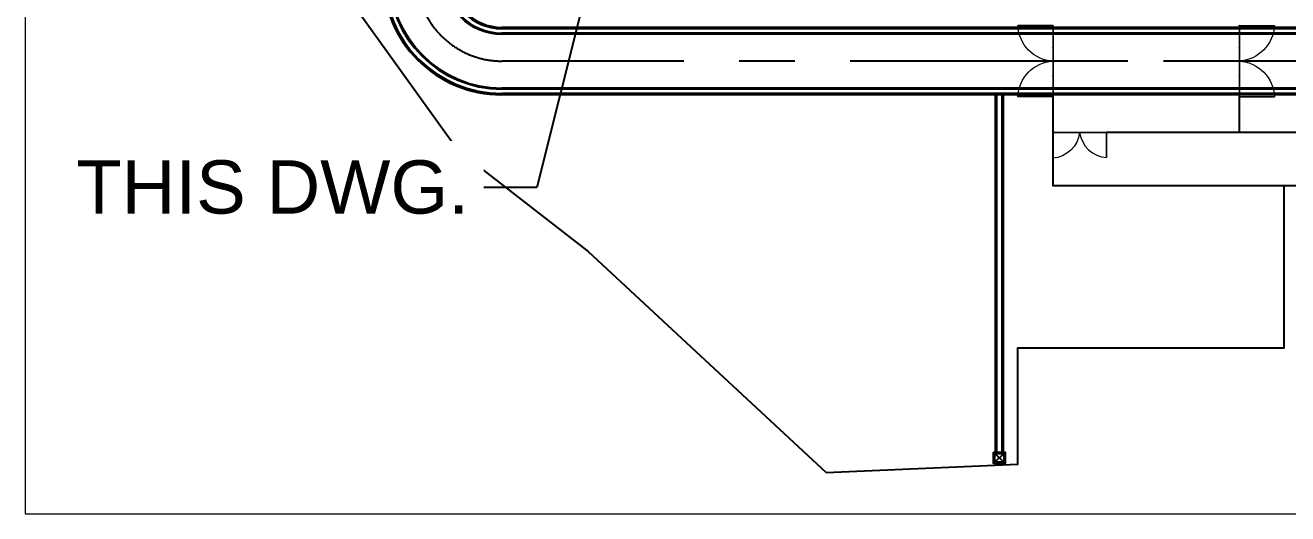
# Model space of a CAD drawing. Header units: millimetres. Extents: x 63700 to 182600, y -289551 to -205451.
# Drawn here: x 112010 to 119119, y -214040 to -211289 of the extents above; entities that cross this region are included whole.
import ezdxf

# ---------------------------------------------------------------- set-up
doc = ezdxf.new("R2010")
doc.units = ezdxf.units.MM
doc.header["$LTSCALE"] = 50
doc.set_wipeout_variables(frame=1)
doc.linetypes.add('CENTER', pattern=[2, 1.25, -0.25, 0.25, -0.25])
for name, color, linetype in [('C_BLOCK', 7, 'Continuous'), ('C_CEN', 1, 'CENTER'), ('DIM-SCALE', 7, 'Continuous'), ('GATE', 7, 'Continuous'), ('SITE BOUNDARY-AP', 4, 'xxx')]:
    doc.layers.add(name, color=color, linetype=linetype)
for name, color, linetype, lineweight in [('DITCH', 7, 'Continuous', 0), ('ROAD', 4, 'Continuous', 0), ('TAN-TIT', 30, 'Continuous', 0)]:
    doc.layers.add(name, color=color, linetype=linetype, lineweight=lineweight)
doc.styles.add('Arial', font='arial.ttf')
doc.styles.get("Standard").update_dxf_attribs({"font": 'romans.shx', "width": 0.75, "bigfont": 'whgtxt.shx'})
doc.styles.add('돋움', font='')
doc.styles.get('돋움').set_extended_font_data('Dotum')
doc.linetypes.add('xxx', pattern='A,0.25,-0.022286,["xxx",Standard,S=0.1,R=0,X=0,Y=-0.035957],-0.221744', length=0.49403)
doc.dimstyles.new('일반도면_0050', dxfattribs={"dimscale": 50, "dimtxt": 3, "dimasz": 3, "dimexe": 1, "dimexo": 2, "dimgap": 1.25, "dimtad": 1, "dimdec": 0, "dimzin": 0, "dimdsep": 46, "dimtxsty": '돋움', "dimcen": -5, "dimclrd": 1, "dimclre": 1, "dimclrt": 7, "dimadec": 8, "dimazin": 0, "dimtfac": 1, "dimtdec": 4, "dimtix": 1, "dimtmove": 2, "dimatfit": 3, "dimfxl": 1, "dimtolj": 1, "dimtzin": 0, "dimarcsym": 0})

# ---------------------------------------------------------------- blocks, each defined once
blk = doc.blocks.new('KEY PLAN_NEW')
at = {"layer": 'C_CEN', "color": 253, "linetype": 'CENTER', "lineweight": -3, "ltscale": 10}
for p, q in [((-1475.3, -2063.9), (-2885.3, -2063.9)), ((-769.9, -2063.9), (-1475.3, -2063.9))]:
    blk.add_line(p, q, dxfattribs=at)
blk.add_arc((-2885.3, -1871.9), 192, 180, 270, dxfattribs=at)
at = {"layer": 'DITCH', "color": 253, "lineweight": -3}
for p, q in [((-1475, -1987.9), (-2885.3, -1987.9)), ((-769.9, -1987.9), (-1475, -1987.9)), ((-1475, -1990.9), (-2885.3, -1990.9)), ((-1475, -2000.9), (-2885.3, -2000.9)), ((-769.9, -1990.9), (-1475, -1990.9)), ((-769.9, -2000.9), (-1475, -2000.9)), ((-1475, -2126.9), (-2885.3, -2126.9)), ((-769.9, -2126.9), (-1475, -2126.9)), ((-1475, -2136.9), (-2885.3, -2136.9)), ((-1475, -2139.9), (-2885.3, -2139.9)), ((-1773.5, -2947.9), (-1773.5, -2139.9)), ((-1770.5, -2947.9), (-1770.5, -2139.9)), ((-1758.5, -2947.9), (-1758.5, -2139.9)), ((-1755.5, -2947.9), (-1755.5, -2139.9)), ((-769.9, -2136.9), (-1475, -2136.9)), ((-769.9, -2139.9), (-1475, -2139.9)), ((-1774.5, -2947.9), (-1754.5, -2967.9)), ((-1754.5, -2947.9), (-1774.5, -2967.9))]:
    blk.add_line(p, q, dxfattribs=at)
for points in [[(-1777.5, -2944.9), (-1751.5, -2944.9), (-1751.5, -2970.9), (-1777.5, -2970.9)], [(-1774.5, -2947.9), (-1754.5, -2947.9), (-1754.5, -2967.9), (-1774.5, -2967.9)]]:
    blk.add_lwpolyline(points, close=True, dxfattribs=at)
for radius in [268, 265, 255, 129, 119, 116]:
    blk.add_arc((-2885.3, -1871.9), radius, 180, 270, dxfattribs=at)
at = {"layer": 'GATE', "color": 253, "lineweight": 13, "ltscale": 10}
for p, q in [((-1644.4, -1983.7), (-1722.8, -1983.7)), ((-1644.4, -1984.3), (-1722.8, -1984.3)), ((-1644.2, -1984.6), (-1644.2, -2143.5)), ((-1643.6, -1984.5), (-1643.6, -2143.5)), ((-1224.5, -1984.5), (-1224.5, -2143.4)), ((-1223.9, -1984.5), (-1223.9, -2143.4)), ((-1223.7, -1983.6), (-1145.2, -1983.6)), ((-1223.7, -1984.2), (-1145.3, -1984.2)), ((-1644.4, -2143.7), (-1722.8, -2143.7)), ((-1644.4, -2144.3), (-1722.8, -2144.3)), ((-1223.7, -2143.6), (-1145.3, -2143.6)), ((-1223.7, -2144.2), (-1145.2, -2144.2)), ((-1644.2, -2225), (-1644.2, -2283)), ((-1643.5, -2225), (-1643.5, -2283)), ((-1643.3, -2224), (-1524.4, -2224)), ((-1643.2, -2224.7), (-1524.4, -2224.7)), ((-1524.2, -2225), (-1524.2, -2281.4)), ((-1523.4, -2224.9), (-1523.4, -2281.4))]:
    blk.add_line(p, q, dxfattribs=at)
at = {"layer": 'GATE', "color": 253, "lineweight": 0, "ltscale": 10}
for centre, radius in [((-1643.9, -1984), 0.624), ((-1224.2, -1983.9), 0.624), ((-1643.9, -2144), 0.624), ((-1224.2, -2143.9), 0.624), ((-1643.9, -2224.4), 0.693)]:
    blk.add_circle(centre, radius, dxfattribs=at)
at = {"layer": 'GATE', "color": 253, "lineweight": 13, "ltscale": 10}
for centre, radius in [((-1643.9, -1984), 0.508), ((-1643.9, -1984), 0.44), ((-1224.2, -1983.9), 0.508), ((-1224.2, -1983.9), 0.44), ((-1643.8, -2033.1), 0.508), ((-1643.8, -2033.1), 0.44), ((-1224.2, -2033), 0.508), ((-1224.2, -2033), 0.44), ((-1643.9, -2063.4), 0.508), ((-1643.9, -2064.6), 0.508), ((-1643.9, -2063.4), 0.44), ((-1643.9, -2064.6), 0.44), ((-1224.2, -2063.3), 0.508), ((-1224.2, -2064.6), 0.508), ((-1224.2, -2063.3), 0.44), ((-1224.2, -2064.6), 0.44), ((-1643.8, -2097.1), 0.508), ((-1643.8, -2097.1), 0.44), ((-1224.2, -2097), 0.508), ((-1224.2, -2097), 0.44), ((-1643.9, -2144), 0.508), ((-1643.9, -2144), 0.44), ((-1224.2, -2143.9), 0.508), ((-1224.2, -2143.9), 0.44), ((-1643.9, -2224.4), 0.564), ((-1643.9, -2224.4), 0.489), ((-1618.2, -2224.4), 0.564), ((-1618.2, -2224.4), 0.489), ((-1584.5, -2224.4), 0.564), ((-1584.5, -2224.4), 0.489), ((-1583.2, -2224.4), 0.564), ((-1583.2, -2224.4), 0.489), ((-1547.1, -2224.4), 0.564), ((-1547.1, -2224.4), 0.489), ((-1523.9, -2224.4), 0.667), ((-1523.9, -2224.4), 0.564), ((-1523.9, -2224.4), 0.489)]:
    blk.add_circle(centre, radius, dxfattribs=at)
at = {"layer": 'GATE', "color": 253, "lineweight": 13, "ltscale": 10, "extrusion": (0, 0, -1)}
for centre, radius, start, end in [((1639.2, -1980.5), 83.6, 273.3649, 357.8025), ((1228.8, -1980.4), 83.6, 182.1975, 266.6351), ((1639.2, -2147.5), 83.6, 2.1924, 86.6351), ((1228.8, -2147.4), 83.6, 93.3649, 177.8076), ((1650.1, -2216.5), 66.8, 187.0543, 264.908)]:
    blk.add_arc(centre, radius, start, end, dxfattribs=at)
at = {"layer": 'GATE', "color": 253, "lineweight": 13, "ltscale": 10}
blk.add_arc((-1518.6, -2215.7), 65.8, 187.8387, 265.7987, dxfattribs=at)
at = {"layer": 'ROAD', "color": 253}
for p, q in [((-1475.3, -2003.9), (-2885.3, -2003.9)), ((-769.9, -2003.9), (-1475.3, -2003.9)), ((-1475.3, -2123.9), (-2885.3, -2123.9)), ((-769.9, -2123.9), (-1475.3, -2123.9))]:
    blk.add_line(p, q, dxfattribs=at)
for radius in [252, 132]:
    blk.add_arc((-2885.3, -1871.9), radius, 180, 270, dxfattribs=at)
at = {"layer": 'SITE BOUNDARY-AP', "color": 253, "linetype": 'Continuous', "ltscale": 10000, "flags": 128}
for points in [[(-1643.9, -2144.6), (-1643.9, -2344.4), (-145, -2344.4), (-145, -180.4), (-1644.1, -172.6), (-1643.9, -307.5)], [(-1523.2, -2224.4), (-265, -2224.4), (-265, -299.7), (-1523.9, -293.3), (-1523.8, -307.5)], [(-3765.8, -608.8), (-3632.6, -1235.3), (-3494, -1554.1), (-2982.6, -2265.8), (-2690.7, -2493), (-2154.6, -2991.2), (-1723, -2972.4), (-1723, -2710.4), (-1123, -2710.4), (-1123, -2344.4)], [(-1224.2, -2144.6), (-1224.2, -2224.4)]]:
    blk.add_lwpolyline(points, dxfattribs=at)
at = {"layer": 'TAN-TIT'}
blk.add_lwpolyline([(-3958.6, -3083.9), (0, -3083.9), (0, 0), (-3958.6, 0)], close=True, dxfattribs=at)

msp = doc.modelspace()

# ---------------------------------------------------------------- block references
at = {"xscale": 2.5, "yscale": 2.5, "zscale": 2.5}
msp.add_blockref('KEY PLAN_NEW', (121906.2, -206330.7), dxfattribs=at)

# ---------------------------------------------------------------- leaders
at = {"layer": 'DIM-SCALE'}
msp.add_leader([(115493.2, -209800.8, -362.7), (114890.3, -212201.7, -362.7), (114590.3, -212201.7, -362.7)], dimstyle='일반도면_0050', override={"dimclrd": 1}, dxfattribs=at)

# ---------------------------------------------------------------- next in the draw order: wipeouts: each hides what was drawn before it
msp.add_wipeout([(114590.3, -212461.8), (112214.8, -212461.8), (112214.8, -211941.5), (114590.3, -211941.5)]).translate(0, 0, -362.7).dxf.layer = 'C_BLOCK'

# ---------------------------------------------------------------- next in the draw order: texts
at = {"layer": 'C_BLOCK', "color": 3, "ltscale": 10, "insert": (113402.5, -212201.7, -362.7), "char_height": 300, "attachment_point": 5, "style": 'Arial'}
msp.add_mtext('\\A1;THIS DWG.', dxfattribs=at)

doc.saveas('drawing.dxf')
